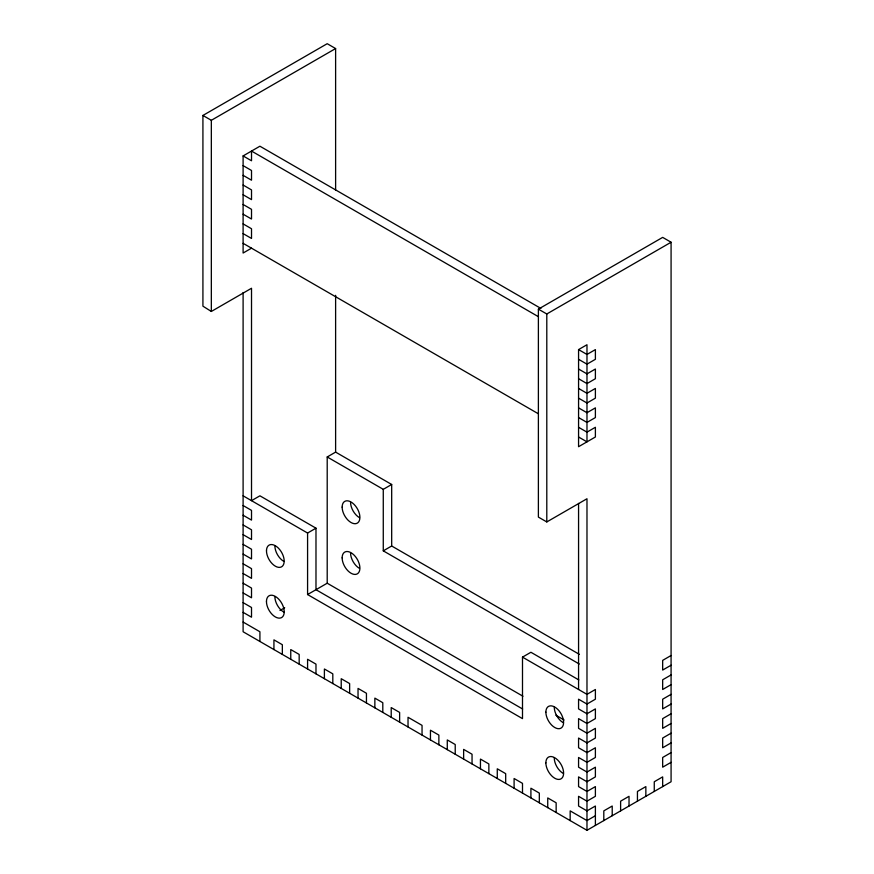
<?xml version="1.0" encoding="UTF-8"?>
<svg xmlns="http://www.w3.org/2000/svg" width="874" height="874" viewBox="0 0 874 874"><rect width="100%" height="100%" fill="white"/><g stroke="black" fill="none" stroke-linecap="round" stroke-linejoin="round"><path stroke-width="1.31" d="M522.641 709.011L315.984 589.699L315.984 528.18L259.917 495.809L251.515 500.671L251.515 288.256L211.333 311.461L202.921 306.173L202.921 115.455L327.204 43.7L335.616 48.551L335.616 190.346M202.921 115.455L211.333 120.306L335.616 48.551M251.515 248.172L243.103 253.034L243.103 155.922L259.917 146.209L540.93 308.446M586.978 830.3L586.978 498.748L546.796 521.942L538.384 517.091L538.384 309.134L662.667 237.378L671.079 242.24L671.079 781.749L586.978 830.3L243.103 631.76L243.103 292.517M538.384 309.134L546.796 313.984L671.079 242.24M578.806 679.917L530.911 652.266L522.499 657.128L522.499 718.636L307.582 594.549L327.204 583.209L327.204 456.971L335.616 452.109L391.683 484.48L391.683 545.999L579.44 654.397M578.566 427.288L586.978 432.138L595.391 427.288L595.391 437L578.566 446.712L578.566 349.6L586.978 344.738L586.978 441.851L578.566 437M243.103 495.809L307.582 533.042L315.984 528.18M327.204 456.971L383.271 489.342L391.683 484.48M279.986 610.467L284.706 607.747M383.271 489.342L383.271 550.849L391.683 545.999M671.079 655.5L662.667 660.362L662.667 670.074L671.079 665.212M671.079 674.925L662.667 679.786L662.667 689.499L671.079 684.637M671.079 694.349L662.667 699.2L662.667 708.912L671.079 704.062M671.079 713.774L662.667 718.625L662.667 728.337L671.079 723.486M671.079 733.199L662.667 738.049L662.667 747.762L671.079 742.9M671.079 752.612L662.667 757.474L662.667 767.186L671.079 762.336M595.391 815.737L586.978 820.588L570.165 810.875L570.165 820.588M538.428 316.705L251.515 151.06L251.515 160.772L243.103 155.922M578.566 349.6L586.978 354.451L595.391 349.6L595.391 359.312L586.978 364.163L578.566 359.312M243.103 165.623L251.515 170.485L251.515 180.197L243.103 175.335M578.566 369.025L586.978 373.875L595.391 369.025L595.391 378.726L586.978 383.588L578.566 378.726M243.103 185.048L251.515 189.909L251.515 199.622L243.103 194.76M578.566 388.438L586.978 393.3L595.391 388.438L595.391 398.151L586.978 403.012L578.566 398.151M243.103 204.472L251.515 209.323L251.515 219.035L243.103 214.185M578.566 407.863L586.978 412.725L595.391 407.863L595.391 417.575L586.978 422.426L578.566 417.575M243.103 223.897L251.515 228.748L251.515 238.46L243.103 233.609M243.103 243.322L538.428 413.817M383.271 550.849L579.298 664.021M522.499 657.128L586.978 694.349L595.391 689.488L595.391 699.2L586.978 704.062L578.566 699.2L578.566 708.912L586.978 713.774L595.391 708.912L595.391 718.625L586.978 723.486L578.566 718.625L578.566 728.337L586.978 733.199L595.391 728.337L595.391 738.049L586.978 742.9L578.566 738.049L578.566 747.762L586.978 752.612L595.391 747.762L595.391 757.474L586.978 762.325L578.566 757.474L578.566 767.186L586.978 772.037L595.391 767.186L595.391 776.899L586.978 781.749L578.566 776.899L578.566 786.6L586.978 791.462L595.391 786.6L595.391 796.312L586.978 801.174L578.566 796.312L578.566 806.025L586.978 810.875L595.391 806.025L595.391 825.449M243.103 505.522L251.515 510.383L251.515 520.096L243.103 515.234M243.103 524.946L251.515 529.797L251.515 539.509L243.103 534.659M327.204 583.209L522.969 696.239M555.875 715.238L564.112 719.979M243.103 544.371L251.515 549.222L251.515 558.934L243.103 554.083M243.103 563.796L251.515 568.646L251.515 578.359L243.103 573.497M243.103 583.209L251.515 588.071L251.515 597.783L243.103 592.922M243.103 602.634L251.515 607.496L251.515 617.197L243.103 612.346M243.103 622.048L259.917 631.76L259.917 641.472M662.667 786.6L662.667 776.888L654.265 781.749L654.265 791.451M645.853 796.312L645.853 786.6L637.441 791.451L637.441 801.163M629.029 806.025L629.029 796.312L620.616 801.163L620.616 810.875M612.215 815.737L612.215 806.025L603.803 810.875L603.803 820.588M578.566 503.402L578.566 689.488M556.148 812.492L556.148 802.78L547.736 797.929L547.736 807.642M546.796 313.984L546.796 521.942M539.324 802.791L539.324 793.079L530.911 788.217L530.911 797.929M522.499 793.079L522.499 783.366L514.098 778.505L514.098 788.217M505.685 783.366L505.685 773.654L497.273 768.792L497.273 778.505M488.861 773.654L488.861 763.942L480.449 759.091L480.449 768.792M472.047 763.942L472.047 754.229L463.635 749.379L463.635 759.091M455.223 754.229L455.223 744.517L447.28 739.928L447.28 749.641M438.868 744.79L438.868 735.078L430.456 730.227L430.456 739.928M422.044 735.078L422.044 725.365L408.027 717.27L408.027 726.982M399.626 722.132L399.626 712.419L391.213 707.569L391.213 717.27M382.801 712.419L382.801 702.707L374.859 698.118L374.859 707.831M366.446 702.98L366.446 693.268L358.034 688.406L358.034 698.118M349.633 693.268L349.633 683.555L341.221 678.705L341.221 688.406M335.616 295.325L335.616 452.109M332.808 683.555L332.808 673.843L324.396 668.992L324.396 678.705M315.984 673.843L315.984 664.131L307.582 659.28L307.582 668.992M307.582 533.042L307.582 594.549M299.17 664.131L299.17 654.418L290.758 649.568L290.758 659.28M282.346 654.418L282.346 644.717L273.933 639.855L273.933 649.568M211.333 120.306L211.333 311.461M359.443 517.659A12.553 7.243 60 0 1 350.561 502.277M283.755 561.337A12.531 7.232 60 0 1 274.895 545.999M563.151 773.381A12.553 7.243 60 0 1 554.269 758.009M563.151 722.656A12.542 7.243 60 0 1 554.28 707.295M283.755 612.073A12.553 7.243 60 0 1 274.873 596.702M359.443 568.373A12.553 7.243 60 0 1 350.561 552.991M266.461 601.552A12.553 7.243 60 0 0 279.778 618.126A12.553 7.243 60 0 0 279.778 600.362A12.553 7.243 60 0 0 266.461 601.552M266.483 550.849A12.531 7.232 60 0 0 279.767 567.379A12.531 7.232 60 0 0 279.767 549.67A12.531 7.232 60 0 0 266.483 550.849M545.868 762.86A12.553 7.243 60 0 0 559.174 779.422A12.553 7.243 60 0 0 559.174 761.669A12.553 7.243 60 0 0 545.868 762.86M545.879 712.157A12.542 7.243 60 0 0 559.174 728.697A12.542 7.243 60 0 0 559.174 710.966A12.542 7.243 60 0 0 545.879 712.157M342.149 507.139A12.553 7.243 60 0 0 355.467 523.701A12.553 7.243 60 0 0 355.467 505.948A12.553 7.243 60 0 0 342.149 507.139M342.149 557.852A12.553 7.243 60 0 0 355.467 574.415A12.553 7.243 60 0 0 355.467 556.662A12.553 7.243 60 0 0 342.149 557.852"/></g></svg>
